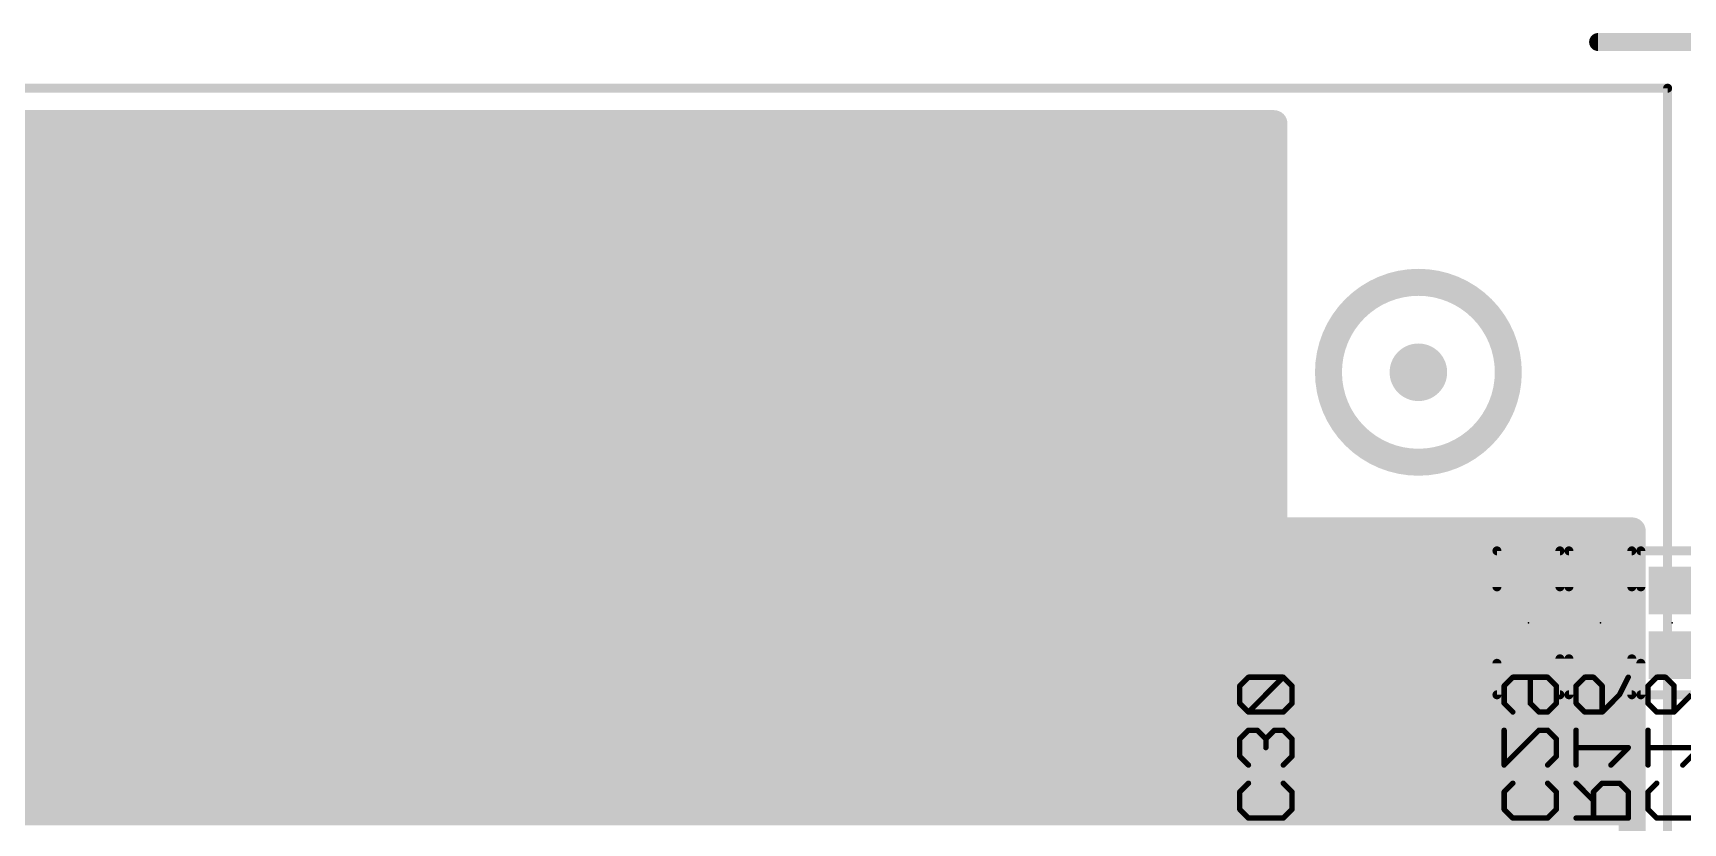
# Model space of a CAD drawing. Extents: x -36 to 36, y -94 to 86.
# Drawn here: x -12.1 to 11.2, y -0.54 to 10.61 of the extents above; entities that cross this region are included whole.
import ezdxf

# ---------------------------------------------------------------- set-up
doc = ezdxf.new("R2010")
doc.units = 0
for name, color, linetype in [('21', 253, 'CONTINUOUS'), ('22', 253, 'CONTINUOUS'), ('24', 7, 'CONTINUOUS'), ('26', 253, 'CONTINUOUS'), ('30', 253, 'CONTINUOUS'), ('32', 253, 'CONTINUOUS')]:
    doc.layers.add(name, color=color, linetype=linetype)

# ---------------------------------------------------------------- blocks, each defined once
blk = doc.blocks.new('RECT')
blk.add_solid([(-0.5, -0.5), (0.5, -0.5), (-0.5, 0.5), (0.5, 0.5)])

msp = doc.modelspace()

# ---------------------------------------------------------------- linework, layer by layer
at = {"layer": '21'}
for points, const_width in [([(11.5255, 10.4855), (10.0015, 10.4855)], 0.254), ([(-29.017, 9.833), (10.983, 9.833)], 0.127), ([(10.983, 9.833), (10.983, -15.167)], 0.127), ([(-28.517, 9.333), (5.423, 9.333)], 0.381), ([(-28.517, 9.333), (4.923, 9.333)], 0.381), ([(5.423, 9.144), (-28.517, 9.144)], 0.381), ([(4.923, 9.144), (-28.517, 9.144)], 0.381), ([(4.923, 9.333), (4.923, 3.083)], 0.381), ([(5.423, 9.333), (5.423, 3.583)], 0.381), ([(5.423, 8.763), (-28.517, 8.763)], 0.381), ([(4.923, 8.763), (-28.517, 8.763)], 0.381), ([(5.423, 8.382), (-28.517, 8.382)], 0.381), ([(4.923, 8.382), (-28.517, 8.382)], 0.381), ([(5.423, 8.001), (-28.517, 8.001)], 0.381), ([(4.923, 8.001), (-28.517, 8.001)], 0.381), ([(5.423, 7.62), (-28.517, 7.62)], 0.381), ([(4.923, 7.62), (-28.517, 7.62)], 0.381), ([(5.423, 7.239), (-28.517, 7.239)], 0.381), ([(4.923, 7.239), (-28.517, 7.239)], 0.381), ([(5.423, 6.858), (-28.517, 6.858)], 0.381), ([(4.923, 6.858), (-28.517, 6.858)], 0.381), ([(5.423, 6.477), (-28.517, 6.477)], 0.381), ([(4.923, 6.477), (-28.517, 6.477)], 0.381), ([(5.423, 6.096), (-28.517, 6.096)], 0.381), ([(4.923, 6.096), (-28.517, 6.096)], 0.381), ([(5.423, 5.715), (-28.517, 5.715)], 0.381), ([(4.923, 5.715), (-28.517, 5.715)], 0.381), ([(5.423, 5.334), (-28.517, 5.334)], 0.381), ([(4.923, 5.334), (-28.517, 5.334)], 0.381), ([(5.423, 4.953), (-28.517, 4.953)], 0.381), ([(4.923, 4.953), (-28.517, 4.953)], 0.381), ([(5.423, 4.572), (-28.517, 4.572)], 0.381), ([(4.923, 4.572), (-28.517, 4.572)], 0.381), ([(5.423, 4.191), (-28.517, 4.191)], 0.381), ([(4.923, 4.191), (-28.517, 4.191)], 0.381), ([(5.423, 3.81), (-28.517, 3.81)], 0.381), ([(4.923, 3.81), (-28.517, 3.81)], 0.381), ([(5.423, 3.583), (10.483, 3.583)], 0.381), ([(10.483, 3.583), (10.483, -14.667)], 0.381), ([(10.483, 3.429), (-28.517, 3.429)], 0.381), ([(4.923, 3.429), (-28.517, 3.429)], 0.381), ([(4.923, 3.083), (10.483, 3.083)], 0.381), ([(10.483, 3.083), (10.483, -14.667)], 0.381), ([(10.483, 3.048), (-28.517, 3.048)], 0.381), ([(10.483, 3.048), (-28.517, 3.048)], 0.381), ([(10.483, 2.667), (-28.517, 2.667)], 0.381), ([(10.483, 2.667), (-28.517, 2.667)], 0.381), ([(10.483, 2.286), (-28.517, 2.286)], 0.381), ([(10.483, 2.286), (-28.517, 2.286)], 0.381), ([(10.483, 1.905), (-28.517, 1.905)], 0.381), ([(10.483, 1.905), (-28.517, 1.905)], 0.381), ([(10.483, 1.524), (-28.517, 1.524)], 0.381), ([(10.483, 1.524), (-28.517, 1.524)], 0.381), ([(10.483, 1.143), (-28.517, 1.143)], 0.381), ([(10.483, 1.143), (-28.517, 1.143)], 0.381), ([(10.483, 0.762), (-28.517, 0.762)], 0.381), ([(10.483, 0.762), (-28.517, 0.762)], 0.381), ([(10.483, 0.381), (-28.517, 0.381)], 0.381), ([(10.483, 0.381), (-28.517, 0.381)], 0.381), ([(10.483, 0), (-28.517, 0)], 0.381), ([(10.483, 0), (-28.517, 0)], 0.381), ([(10.483, -0.381), (-28.517, -0.381)], 0.381), ([(10.483, -0.381), (-28.517, -0.381)], 0.381)]:
    msp.add_lwpolyline(points, dxfattribs=dict(at, const_width=const_width))
for points, const_width in [([(10.0015, 10.549, 1), (10.0015, 10.422)], 0.127), ([(11.0148, 9.833, 1), (10.9512, 9.833)], 0.0635), ([(10.983, 9.8012, 1), (10.983, 9.8648)], 0.0635), ([(5.0183, 9.333, 1), (4.8277, 9.333)], 0.1905), ([(4.923, 9.2378, 1), (4.923, 9.4283)], 0.1905), ([(4.923, 9.0488, 1), (4.923, 9.2393)], 0.1905), ([(5.5183, 9.333, 1), (5.3277, 9.333)], 0.1905), ([(5.423, 9.2378, 1), (5.423, 9.4283)], 0.1905), ([(5.423, 9.0488, 1), (5.423, 9.2393)], 0.1905), ([(4.923, 8.6677, 1), (4.923, 8.8582)], 0.1905), ([(5.423, 8.6677, 1), (5.423, 8.8582)], 0.1905), ([(4.923, 8.2867, 1), (4.923, 8.4772)], 0.1905), ([(5.423, 8.2867, 1), (5.423, 8.4772)], 0.1905), ([(4.923, 7.9058, 1), (4.923, 8.0963)], 0.1905), ([(5.423, 7.9058, 1), (5.423, 8.0963)], 0.1905), ([(4.923, 7.5248, 1), (4.923, 7.7153)], 0.1905), ([(5.423, 7.5248, 1), (5.423, 7.7153)], 0.1905), ([(4.923, 7.1438, 1), (4.923, 7.3343)], 0.1905), ([(5.423, 7.1438, 1), (5.423, 7.3343)], 0.1905), ([(7.463, 4.553, 1), (7.463, 7.093, 1), (7.463, 4.553)], 0.381), ([(4.923, 6.7628, 1), (4.923, 6.9533)], 0.1905), ([(5.423, 6.7628, 1), (5.423, 6.9533)], 0.1905), ([(4.923, 6.3818, 1), (4.923, 6.5723)], 0.1905), ([(5.423, 6.3818, 1), (5.423, 6.5723)], 0.1905), ([(4.923, 6.0008, 1), (4.923, 6.1913)], 0.1905), ([(5.423, 6.0008, 1), (5.423, 6.1913)], 0.1905), ([(7.463, 5.6198, 1), (7.463, 6.0262, 1), (7.463, 5.6198)], 0.4064), ([(4.923, 5.6197, 1), (4.923, 5.8102)], 0.1905), ([(5.423, 5.6197, 1), (5.423, 5.8102)], 0.1905), ([(4.923, 5.2388, 1), (4.923, 5.4293)], 0.1905), ([(5.423, 5.2388, 1), (5.423, 5.4293)], 0.1905), ([(4.923, 4.8578, 1), (4.923, 5.0483)], 0.1905), ([(5.423, 4.8578, 1), (5.423, 5.0483)], 0.1905), ([(4.923, 4.4768, 1), (4.923, 4.6673)], 0.1905), ([(5.423, 4.4768, 1), (5.423, 4.6673)], 0.1905), ([(4.923, 4.0957, 1), (4.923, 4.2862)], 0.1905), ([(5.423, 4.0957, 1), (5.423, 4.2862)], 0.1905), ([(4.923, 3.7147, 1), (4.923, 3.9053)], 0.1905), ([(5.423, 3.7147, 1), (5.423, 3.9053)], 0.1905), ([(5.423, 3.6783, 1), (5.423, 3.4878)], 0.1905), ([(10.5783, 3.583, 1), (10.3878, 3.583)], 0.1905), ([(10.483, 3.4878, 1), (10.483, 3.6783)], 0.1905), ([(4.923, 3.3338, 1), (4.923, 3.5243)], 0.1905), ([(5.3277, 3.583, 1), (5.5183, 3.583)], 0.1905), ([(10.483, 3.3338, 1), (10.483, 3.5243)], 0.1905), ([(4.923, 3.1783, 1), (4.923, 2.9878)], 0.1905), ([(10.5783, 3.083, 1), (10.3878, 3.083)], 0.1905), ([(10.483, 2.9878, 1), (10.483, 3.1783)], 0.1905), ([(4.8277, 3.083, 1), (5.0183, 3.083)], 0.1905), ([(10.483, 2.9527, 1), (10.483, 3.1433)], 0.1905), ([(10.483, 2.9527, 1), (10.483, 3.1433)], 0.1905), ([(10.483, 2.5718, 1), (10.483, 2.7623)], 0.1905), ([(10.483, 2.5718, 1), (10.483, 2.7623)], 0.1905), ([(10.483, 2.1907, 1), (10.483, 2.3813)], 0.1905), ([(10.483, 2.1907, 1), (10.483, 2.3813)], 0.1905), ([(10.483, 1.8097, 1), (10.483, 2.0002)], 0.1905), ([(10.483, 1.8097, 1), (10.483, 2.0002)], 0.1905), ([(10.483, 1.4287, 1), (10.483, 1.6193)], 0.1905), ([(10.483, 1.4287, 1), (10.483, 1.6193)], 0.1905), ([(10.483, 1.0477, 1), (10.483, 1.2383)], 0.1905), ([(10.483, 1.0477, 1), (10.483, 1.2383)], 0.1905), ([(10.483, 0.6667, 1), (10.483, 0.8573)], 0.1905), ([(10.483, 0.6667, 1), (10.483, 0.8573)], 0.1905), ([(10.483, 0.2858, 1), (10.483, 0.4763)], 0.1905), ([(10.483, 0.2858, 1), (10.483, 0.4763)], 0.1905), ([(10.483, -0.0953, 1), (10.483, 0.0953)], 0.1905), ([(10.483, -0.0953, 1), (10.483, 0.0953)], 0.1905), ([(10.483, -0.4763, 1), (10.483, -0.2858)], 0.1905), ([(10.483, -0.4763, 1), (10.483, -0.2858)], 0.1905)]:
    msp.add_lwpolyline(points, format="xyb", dxfattribs=dict(at, const_width=const_width))
at = {"layer": '22', "const_width": 0.0635}
for points in [[(8.5725, 3.3338, 1), (8.5725, 3.2702)], [(8.6043, 3.302, 1), (8.5407, 3.302)], [(9.4933, 3.302, 1), (9.4298, 3.302)], [(9.4615, 3.2702, 1), (9.4615, 3.3338)], [(9.6203, 3.302, 1), (9.5567, 3.302)], [(9.5885, 3.3338, 1), (9.5885, 3.2702)], [(10.5093, 3.302, 1), (10.4458, 3.302)], [(10.4775, 3.2702, 1), (10.4775, 3.3338)], [(10.6045, 3.3338, 1), (10.6045, 3.2702)], [(10.6363, 3.302, 1), (10.5727, 3.302)], [(8.5407, 2.794, 1), (8.6043, 2.794)], [(9.4298, 2.794, 1), (9.4933, 2.794)], [(9.5567, 2.794, 1), (9.6203, 2.794)], [(10.4458, 2.794, 1), (10.5093, 2.794)], [(10.5727, 2.794, 1), (10.6363, 2.794)], [(8.6043, 1.7145, 1), (8.5407, 1.7145)], [(9.4933, 1.778, 1), (9.4298, 1.778)], [(9.6203, 1.778, 1), (9.5567, 1.778)], [(10.5093, 1.778, 1), (10.4458, 1.778)], [(10.6363, 1.7145, 1), (10.5727, 1.7145)], [(8.5407, 1.27, 1), (8.6043, 1.27)], [(8.5725, 1.3017, 1), (8.5725, 1.2383)], [(9.4298, 1.27, 1), (9.4933, 1.27)], [(9.4615, 1.2383, 1), (9.4615, 1.3017)], [(9.5567, 1.27, 1), (9.6203, 1.27)], [(9.5885, 1.3017, 1), (9.5885, 1.2383)], [(10.4458, 1.27, 1), (10.5093, 1.27)], [(10.4775, 1.2383, 1), (10.4775, 1.3017)], [(10.5727, 1.27, 1), (10.6363, 1.27)], [(10.6045, 1.3017, 1), (10.6045, 1.2383)]]:
    msp.add_lwpolyline(points, format="xyb", dxfattribs=at)
at = {"layer": '22', "const_width": 0.127}
for points in [[(9.4615, 3.302), (8.5725, 3.302)], [(8.5725, 3.302), (8.5725, 2.794)], [(9.4615, 2.794), (9.4615, 3.302)], [(9.5885, 2.794), (9.5885, 3.302)], [(9.5885, 3.302), (10.4775, 3.302)], [(10.4775, 3.302), (10.4775, 2.794)], [(11.4935, 3.302), (10.6045, 3.302)], [(10.6045, 3.302), (10.6045, 2.794)], [(8.5725, 1.27), (8.5725, 1.7145)], [(9.4615, 1.778), (9.4615, 1.27)], [(9.5885, 1.27), (9.5885, 1.778)], [(10.4775, 1.778), (10.4775, 1.27)], [(10.6045, 1.27), (10.6045, 1.7145)], [(9.4615, 1.27), (8.5725, 1.27)], [(10.4775, 1.27), (9.5885, 1.27)], [(11.4935, 1.27), (10.6045, 1.27)]]:
    msp.add_lwpolyline(points, dxfattribs=at)
at = {"layer": '24'}
for p in [(9.017, 2.286), (10.033, 2.286), (11.049, 2.286)]:
    msp.add_point(p, dxfattribs=at)
at = {"layer": '26', "const_width": 0.0762}
for points in [[(5.0632, 1.5184), (4.9403, 1.3955)], [(4.9403, 1.3955), (4.9403, 1.1498)], [(5.5547, 1.5184), (5.0632, 1.5184)], [(5.0632, 1.0269), (5.5547, 1.5184)], [(5.6775, 1.3955), (5.5547, 1.5184)], [(5.6775, 1.1498), (5.6775, 1.3955)], [(8.6741, 1.3955), (8.797, 1.5184)], [(8.6741, 1.1498), (8.6741, 1.3955)], [(8.797, 1.5184), (9.2885, 1.5184)], [(9.0427, 1.1498), (9.0427, 1.5184)], [(9.2885, 1.5184), (9.4113, 1.3955)], [(9.4113, 1.3955), (9.4113, 1.1498)], [(9.6901, 1.3955), (9.813, 1.5184)], [(9.6901, 1.1498), (9.6901, 1.3955)], [(9.813, 1.5184), (9.9358, 1.5184)], [(9.9358, 1.5184), (10.0587, 1.3955)], [(10.0587, 1.3955), (10.0587, 1.0269)], [(10.4273, 1.5184), (10.3045, 1.2727)], [(10.7061, 1.3955), (10.829, 1.5184)], [(10.7061, 1.1498), (10.7061, 1.3955)], [(10.829, 1.5184), (10.9518, 1.5184)], [(10.9518, 1.5184), (11.0747, 1.3955)], [(11.0747, 1.3955), (11.0747, 1.0269)], [(4.9403, 1.1498), (5.0632, 1.0269)], [(5.5547, 1.0269), (5.6775, 1.1498)], [(8.797, 1.0269), (8.6741, 1.1498)], [(9.1656, 1.0269), (9.0427, 1.1498)], [(9.4113, 1.1498), (9.2885, 1.0269)], [(9.813, 1.0269), (9.6901, 1.1498)], [(10.3045, 1.2727), (10.0587, 1.0269)], [(10.829, 1.0269), (10.7061, 1.1498)], [(11.3205, 1.2727), (11.0747, 1.0269)], [(5.0632, 1.0269), (5.5547, 1.0269)], [(9.2885, 1.0269), (9.1656, 1.0269)], [(10.0587, 1.0269), (9.813, 1.0269)], [(11.0747, 1.0269), (10.829, 1.0269)], [(5.0632, 0.77), (4.9403, 0.6471)], [(5.186, 0.77), (5.0632, 0.77)], [(5.3089, 0.6471), (5.186, 0.77)], [(5.4318, 0.77), (5.3089, 0.6471)], [(5.5547, 0.77), (5.4318, 0.77)], [(5.6775, 0.6471), (5.5547, 0.77)], [(8.6741, 0.77), (8.6741, 0.2785)], [(8.6741, 0.2785), (9.1656, 0.77)], [(9.1656, 0.77), (9.2885, 0.77)], [(9.2885, 0.77), (9.4113, 0.6471)], [(9.6901, 0.2785), (9.6901, 0.77)], [(10.7061, 0.2785), (10.7061, 0.77)], [(4.9403, 0.6471), (4.9403, 0.4014)], [(5.3089, 0.6471), (5.3089, 0.5243)], [(5.6775, 0.4014), (5.6775, 0.6471)], [(9.4113, 0.6471), (9.4113, 0.4014)], [(10.4273, 0.5243), (9.6901, 0.5243)], [(10.1816, 0.2785), (10.4273, 0.5243)], [(11.4433, 0.5243), (10.7061, 0.5243)], [(11.1976, 0.2785), (11.4433, 0.5243)], [(4.9403, 0.4014), (5.0632, 0.2785)], [(5.5547, 0.2785), (5.6775, 0.4014)], [(9.4113, 0.4014), (9.2885, 0.2785)], [(4.9403, -0.1013), (5.0632, 0.0216)], [(5.5547, 0.0216), (5.6775, -0.1013)], [(8.6741, -0.1013), (8.797, 0.0216)], [(9.2885, 0.0216), (9.4113, -0.1013)], [(9.9358, -0.2242), (9.6901, 0.0216)], [(10.0587, 0.0216), (9.9358, -0.1013)], [(10.3045, 0.0216), (10.0587, 0.0216)], [(10.4273, -0.1013), (10.3045, 0.0216)], [(10.7061, -0.1013), (10.829, 0.0216)], [(4.9403, -0.347), (4.9403, -0.1013)], [(5.6775, -0.1013), (5.6775, -0.347)], [(8.6741, -0.347), (8.6741, -0.1013)], [(9.4113, -0.1013), (9.4113, -0.347)], [(9.9358, -0.1013), (9.9358, -0.4699)], [(10.4273, -0.4699), (10.4273, -0.1013)], [(10.7061, -0.347), (10.7061, -0.1013)], [(5.0632, -0.4699), (4.9403, -0.347)], [(5.5547, -0.4699), (5.0632, -0.4699)], [(5.6775, -0.347), (5.5547, -0.4699)], [(8.797, -0.4699), (8.6741, -0.347)], [(9.2885, -0.4699), (8.797, -0.4699)], [(9.4113, -0.347), (9.2885, -0.4699)], [(9.6901, -0.4699), (10.4273, -0.4699)], [(10.829, -0.4699), (10.7061, -0.347)], [(11.3205, -0.4699), (10.829, -0.4699)]]:
    msp.add_lwpolyline(points, dxfattribs=at)
at = {"layer": '26', "const_width": 0.0381}
for points in [[(4.9594, 1.3955, 1), (4.9213, 1.3955)], [(4.9268, 1.409, 1), (4.9538, 1.3821)], [(5.0632, 1.5375, 1), (5.0632, 1.4994)], [(5.0766, 1.5049, 1), (5.0497, 1.5319)], [(5.5681, 1.5319, 1), (5.5412, 1.5049)], [(5.5681, 1.5049, 1), (5.5412, 1.5319)], [(5.5547, 1.4994, 1), (5.5547, 1.5375)], [(5.6966, 1.3955, 1), (5.6585, 1.3955)], [(5.6641, 1.3821, 1), (5.691, 1.409)], [(8.6932, 1.3955, 1), (8.6551, 1.3955)], [(8.6606, 1.409, 1), (8.6876, 1.3821)], [(8.797, 1.5375, 1), (8.797, 1.4994)], [(8.8104, 1.5049, 1), (8.7835, 1.5319)], [(9.0618, 1.5184, 1), (9.0237, 1.5184)], [(9.3019, 1.5319, 1), (9.275, 1.5049)], [(9.2885, 1.4994, 1), (9.2885, 1.5375)], [(9.4304, 1.3955, 1), (9.3923, 1.3955)], [(9.3979, 1.3821, 1), (9.4248, 1.409)], [(9.7092, 1.3955, 1), (9.6711, 1.3955)], [(9.6766, 1.409, 1), (9.7036, 1.3821)], [(9.813, 1.5375, 1), (9.813, 1.4994)], [(9.8264, 1.5049, 1), (9.7995, 1.5319)], [(9.9493, 1.5319, 1), (9.9224, 1.5049)], [(9.9358, 1.4994, 1), (9.9358, 1.5375)], [(10.0778, 1.3955, 1), (10.0397, 1.3955)], [(10.0452, 1.3821, 1), (10.0722, 1.409)], [(10.4444, 1.5099, 1), (10.4103, 1.5269)], [(10.7252, 1.3955, 1), (10.6871, 1.3955)], [(10.6926, 1.409, 1), (10.7196, 1.3821)], [(10.829, 1.5375, 1), (10.829, 1.4994)], [(10.8424, 1.5049, 1), (10.8155, 1.5319)], [(10.9653, 1.5319, 1), (10.9384, 1.5049)], [(10.9518, 1.4994, 1), (10.9518, 1.5375)], [(11.0938, 1.3955, 1), (11.0557, 1.3955)], [(11.0612, 1.3821, 1), (11.0882, 1.409)], [(4.9538, 1.1633, 1), (4.9268, 1.1363)], [(4.9213, 1.1498, 1), (4.9594, 1.1498)], [(5.6585, 1.1498, 1), (5.6966, 1.1498)], [(5.691, 1.1363, 1), (5.6641, 1.1633)], [(8.6876, 1.1633, 1), (8.6606, 1.1363)], [(8.6551, 1.1498, 1), (8.6932, 1.1498)], [(9.0562, 1.1633, 1), (9.0292, 1.1363)], [(9.0237, 1.1498, 1), (9.0618, 1.1498)], [(9.3923, 1.1498, 1), (9.4304, 1.1498)], [(9.4248, 1.1363, 1), (9.3979, 1.1633)], [(9.7036, 1.1633, 1), (9.6766, 1.1363)], [(9.6711, 1.1498, 1), (9.7092, 1.1498)], [(10.2874, 1.2812, 1), (10.3215, 1.2642)], [(10.3179, 1.2592, 1), (10.291, 1.2861)], [(10.7196, 1.1633, 1), (10.6926, 1.1363)], [(10.6871, 1.1498, 1), (10.7252, 1.1498)], [(5.0632, 1.046, 1), (5.0632, 1.0079)], [(5.0497, 1.0404, 1), (5.0766, 1.0135)], [(5.0497, 1.0135, 1), (5.0766, 1.0404)], [(5.5412, 1.0404, 1), (5.5681, 1.0135)], [(5.5547, 1.0079, 1), (5.5547, 1.046)], [(8.7835, 1.0135, 1), (8.8104, 1.0404)], [(9.1656, 1.046, 1), (9.1656, 1.0079)], [(9.1521, 1.0135, 1), (9.1791, 1.0404)], [(9.275, 1.0404, 1), (9.3019, 1.0135)], [(9.2885, 1.0079, 1), (9.2885, 1.046)], [(9.813, 1.046, 1), (9.813, 1.0079)], [(9.7995, 1.0135, 1), (9.8264, 1.0404)], [(10.0452, 1.0404, 1), (10.0722, 1.0135)], [(10.0397, 1.0269, 1), (10.0778, 1.0269)], [(10.0587, 1.0079, 1), (10.0587, 1.046)], [(10.829, 1.046, 1), (10.829, 1.0079)], [(10.8155, 1.0135, 1), (10.8424, 1.0404)], [(11.0612, 1.0404, 1), (11.0882, 1.0135)], [(11.0557, 1.0269, 1), (11.0938, 1.0269)], [(11.0747, 1.0079, 1), (11.0747, 1.046)], [(5.0632, 0.7891, 1), (5.0632, 0.751)], [(5.0766, 0.7565, 1), (5.0497, 0.7835)], [(5.1995, 0.7835, 1), (5.1726, 0.7565)], [(5.186, 0.751, 1), (5.186, 0.7891)], [(5.4318, 0.7891, 1), (5.4318, 0.751)], [(5.4453, 0.7565, 1), (5.4183, 0.7835)], [(5.5681, 0.7835, 1), (5.5412, 0.7565)], [(5.5547, 0.751, 1), (5.5547, 0.7891)], [(8.6932, 0.77, 1), (8.6551, 0.77)], [(9.1656, 0.7891, 1), (9.1656, 0.751)], [(9.1791, 0.7565, 1), (9.1521, 0.7835)], [(9.3019, 0.7835, 1), (9.275, 0.7565)], [(9.2885, 0.751, 1), (9.2885, 0.7891)], [(9.7092, 0.77, 1), (9.6711, 0.77)], [(10.7252, 0.77, 1), (10.6871, 0.77)], [(4.9594, 0.6471, 1), (4.9213, 0.6471)], [(4.9268, 0.6606, 1), (4.9538, 0.6337)], [(5.2954, 0.6606, 1), (5.3224, 0.6337)], [(5.328, 0.6471, 1), (5.2899, 0.6471)], [(5.2899, 0.5243, 1), (5.328, 0.5243)], [(5.2954, 0.6337, 1), (5.3224, 0.6606)], [(5.6966, 0.6471, 1), (5.6585, 0.6471)], [(5.6641, 0.6337, 1), (5.691, 0.6606)], [(9.4304, 0.6471, 1), (9.3923, 0.6471)], [(9.3979, 0.6337, 1), (9.4248, 0.6606)], [(9.6901, 0.5433, 1), (9.6901, 0.5052)], [(10.4408, 0.5108, 1), (10.4139, 0.5377)], [(10.4273, 0.5052, 1), (10.4273, 0.5433)], [(10.7061, 0.5433, 1), (10.7061, 0.5052)], [(4.9538, 0.4149, 1), (4.9268, 0.3879)], [(4.9213, 0.4014, 1), (4.9594, 0.4014)], [(5.0497, 0.265, 1), (5.0766, 0.292)], [(5.5412, 0.292, 1), (5.5681, 0.265)], [(5.6585, 0.4014, 1), (5.6966, 0.4014)], [(5.691, 0.3879, 1), (5.6641, 0.4149)], [(8.6606, 0.292, 1), (8.6876, 0.265)], [(8.6551, 0.2785, 1), (8.6932, 0.2785)], [(9.275, 0.292, 1), (9.3019, 0.265)], [(9.3923, 0.4014, 1), (9.4304, 0.4014)], [(9.4248, 0.3879, 1), (9.3979, 0.4149)], [(9.6711, 0.2785, 1), (9.7092, 0.2785)], [(10.1681, 0.292, 1), (10.1951, 0.265)], [(10.6871, 0.2785, 1), (10.7252, 0.2785)], [(11.1841, 0.292, 1), (11.2111, 0.265)], [(5.0766, 0.0081, 1), (5.0497, 0.0351)], [(5.5681, 0.0351, 1), (5.5412, 0.0081)], [(8.8104, 0.0081, 1), (8.7835, 0.0351)], [(9.3019, 0.0351, 1), (9.275, 0.0081)], [(9.7036, 0.0351, 1), (9.6766, 0.0081)], [(10.0587, 0.0406, 1), (10.0587, 0.0025)], [(10.0722, 0.0081, 1), (10.0452, 0.0351)], [(10.3179, 0.0351, 1), (10.291, 0.0081)], [(10.3045, 0.0025, 1), (10.3045, 0.0406)], [(10.8424, 0.0081, 1), (10.8155, 0.0351)], [(4.9594, -0.1013, 1), (4.9213, -0.1013)], [(4.9268, -0.0878, 1), (4.9538, -0.1148)], [(5.6966, -0.1013, 1), (5.6585, -0.1013)], [(5.6641, -0.1148, 1), (5.691, -0.0878)], [(8.6932, -0.1013, 1), (8.6551, -0.1013)], [(8.6606, -0.0878, 1), (8.6876, -0.1148)], [(9.4304, -0.1013, 1), (9.3923, -0.1013)], [(9.3979, -0.1148, 1), (9.4248, -0.0878)], [(9.9224, -0.0878, 1), (9.9493, -0.1148)], [(9.9549, -0.1013, 1), (9.9168, -0.1013)], [(9.9224, -0.2376, 1), (9.9493, -0.2107)], [(10.4464, -0.1013, 1), (10.4083, -0.1013)], [(10.4139, -0.1148, 1), (10.4408, -0.0878)], [(10.7252, -0.1013, 1), (10.6871, -0.1013)], [(10.6926, -0.0878, 1), (10.7196, -0.1148)], [(4.9538, -0.3336, 1), (4.9268, -0.3605)], [(4.9213, -0.347, 1), (4.9594, -0.347)], [(5.0632, -0.4509, 1), (5.0632, -0.489)], [(5.0497, -0.4834, 1), (5.0766, -0.4564)], [(5.5412, -0.4564, 1), (5.5681, -0.4834)], [(5.5547, -0.489, 1), (5.5547, -0.4509)], [(5.6585, -0.347, 1), (5.6966, -0.347)], [(5.691, -0.3605, 1), (5.6641, -0.3336)], [(8.6876, -0.3336, 1), (8.6606, -0.3605)], [(8.6551, -0.347, 1), (8.6932, -0.347)], [(8.797, -0.4509, 1), (8.797, -0.489)], [(8.7835, -0.4834, 1), (8.8104, -0.4564)], [(9.275, -0.4564, 1), (9.3019, -0.4834)], [(9.2885, -0.489, 1), (9.2885, -0.4509)], [(9.3923, -0.347, 1), (9.4304, -0.347)], [(9.4248, -0.3605, 1), (9.3979, -0.3336)], [(9.6901, -0.4509, 1), (9.6901, -0.489)], [(9.9168, -0.4699, 1), (9.9549, -0.4699)], [(10.4083, -0.4699, 1), (10.4464, -0.4699)], [(10.4273, -0.489, 1), (10.4273, -0.4509)], [(10.7196, -0.3336, 1), (10.6926, -0.3605)], [(10.6871, -0.347, 1), (10.7252, -0.347)], [(10.829, -0.4509, 1), (10.829, -0.489)], [(10.8155, -0.4834, 1), (10.8424, -0.4564)]]:
    msp.add_lwpolyline(points, format="xyb", dxfattribs=at)

# ---------------------------------------------------------------- block references
at = {"layer": '30', "xscale": 0.6706, "yscale": 0.6706}
for p, rotation in [((9.017, 2.7432), 90), ((10.033, 2.7432), 270), ((11.049, 2.7432), 90), ((9.017, 1.8288), 90), ((10.033, 1.8288), 270), ((11.049, 1.8288), 90)]:
    msp.add_blockref('RECT', p, dxfattribs=dict(at, rotation=rotation))
at = {"layer": '32', "xscale": 0.6096, "yscale": 0.6096}
for p, rotation in [((9.017, 2.7432), 90), ((10.033, 2.7432), 270), ((11.049, 2.7432), 90), ((9.017, 1.8288), 90), ((10.033, 1.8288), 270), ((11.049, 1.8288), 90)]:
    msp.add_blockref('RECT', p, dxfattribs=dict(at, rotation=rotation))

doc.saveas('drawing.dxf')
